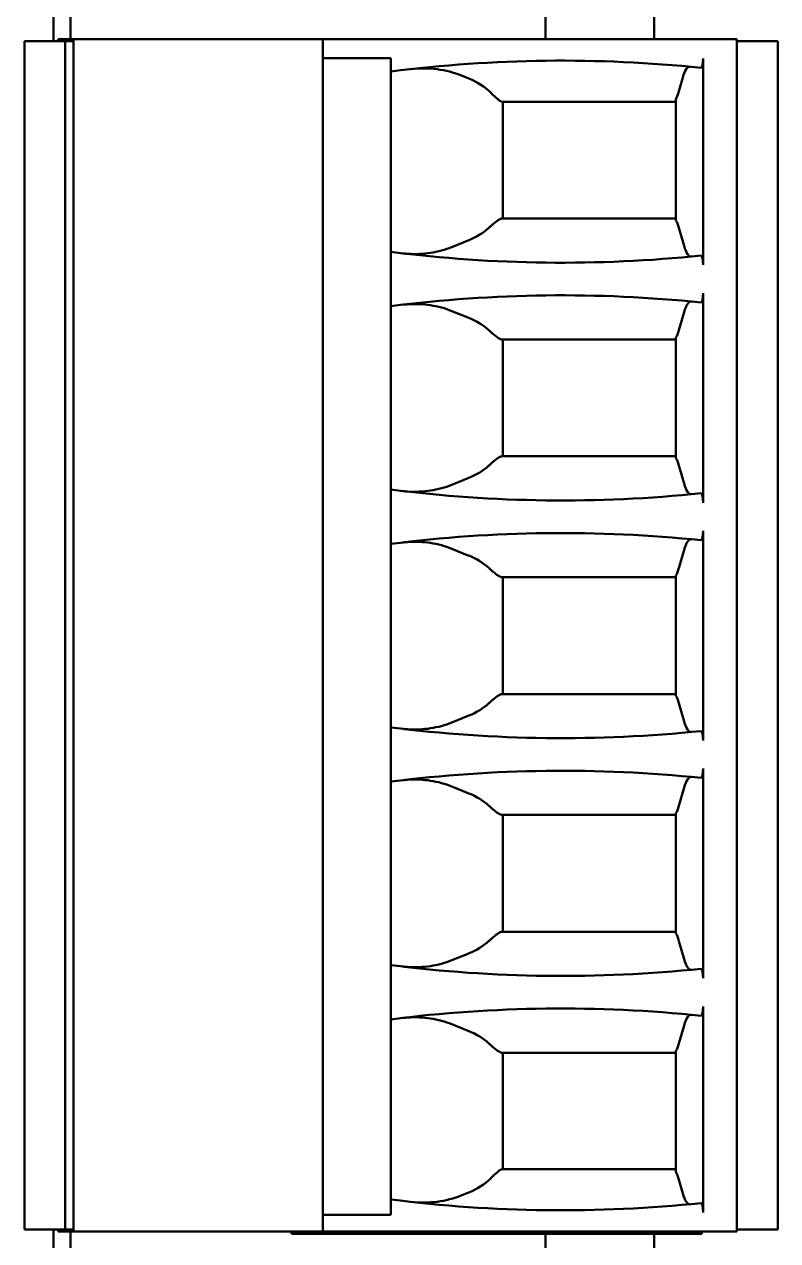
# Model space of a CAD drawing. Header units: millimetres. Extents: x 3137 to 5094, y 789 to 1822.
# Drawn here: x 3482.86 to 3493.96, y 1566.81 to 1584.72 of the extents above; entities that cross this region are included whole.
import ezdxf

# ---------------------------------------------------------------- set-up
doc = ezdxf.new("R2010")
doc.units = ezdxf.units.MM
doc.header["$LTSCALE"] = 1.8
doc.layers.add('외형선(ISO)', color=7, linetype='Continuous', lineweight=50)

msp = doc.modelspace()

# ---------------------------------------------------------------- linework, layer by layer
at = {"layer": '외형선(ISO)'}
for p, q in [((3492.142, 1586.321), (3492.142, 1584.501)), ((3483.542, 1584.501), (3483.542, 1585.019)), ((3490.542, 1584.501), (3490.542, 1585.021)), ((3483.292, 1584.965), (3483.292, 1584.471)), ((3482.862, 1584.471), (3483.462, 1584.471)), ((3482.862, 1584.471), (3482.862, 1566.976)), ((3483.588, 1584.501), (3483.362, 1584.501)), ((3483.362, 1584.471), (3483.362, 1584.501)), ((3483.462, 1584.471), (3483.588, 1584.471)), ((3483.462, 1584.471), (3483.462, 1566.976)), ((3483.588, 1584.501), (3483.588, 1584.471)), ((3483.588, 1584.501), (3483.613, 1584.501)), ((3483.588, 1584.471), (3483.588, 1566.976)), ((3483.613, 1584.501), (3483.76, 1584.501)), ((3483.76, 1584.501), (3487.262, 1584.501)), ((3487.762, 1584.501), (3487.262, 1584.501)), ((3487.262, 1584.501), (3487.262, 1584.221)), ((3487.762, 1584.501), (3493.362, 1584.501)), ((3493.362, 1584.501), (3493.362, 1584.471)), ((3493.362, 1584.471), (3493.962, 1584.471)), ((3493.362, 1584.471), (3493.362, 1566.976)), ((3493.962, 1584.471), (3493.962, 1566.976)), ((3487.262, 1584.221), (3487.762, 1584.221)), ((3487.262, 1567.196), (3487.262, 1584.221)), ((3487.762, 1584.221), (3487.962, 1584.221)), ((3487.962, 1584.221), (3488.262, 1584.221)), ((3488.262, 1567.196), (3488.262, 1584.221)), ((3492.862, 1584.218), (3492.862, 1581.178)), ((3489.305, 1583.966), (3489.412, 1583.923)), ((3492.564, 1583.94), (3492.5, 1583.716)), ((3489.902, 1583.581), (3492.462, 1583.581)), ((3489.912, 1581.861), (3489.912, 1583.581)), ((3492.462, 1581.833), (3492.462, 1583.619)), ((3492.462, 1581.861), (3489.896, 1581.861)), ((3492.507, 1581.725), (3492.584, 1581.459)), ((3489.412, 1581.543), (3489.162, 1581.442)), ((3492.862, 1580.763), (3492.862, 1577.678)), ((3489.412, 1580.398), (3489.162, 1580.499)), ((3492.584, 1580.483), (3492.507, 1580.216)), ((3492.462, 1580.081), (3489.896, 1580.081)), ((3489.912, 1580.081), (3489.912, 1578.361)), ((3492.462, 1578.333), (3492.462, 1580.108)), ((3492.462, 1578.361), (3489.896, 1578.361)), ((3492.507, 1578.225), (3492.584, 1577.959)), ((3489.412, 1578.043), (3489.162, 1577.942)), ((3492.862, 1577.263), (3492.862, 1574.178)), ((3489.412, 1576.898), (3489.162, 1576.999)), ((3492.584, 1576.983), (3492.507, 1576.716)), ((3492.462, 1576.581), (3489.896, 1576.581)), ((3489.912, 1576.581), (3489.912, 1574.861)), ((3492.462, 1574.833), (3492.462, 1576.608)), ((3492.462, 1574.861), (3489.896, 1574.861)), ((3492.507, 1574.725), (3492.584, 1574.459)), ((3489.412, 1574.543), (3489.162, 1574.442)), ((3492.862, 1573.763), (3492.862, 1570.678)), ((3489.412, 1573.398), (3489.162, 1573.499)), ((3492.584, 1573.483), (3492.507, 1573.216)), ((3492.462, 1573.081), (3489.896, 1573.081)), ((3489.912, 1573.081), (3489.912, 1571.361)), ((3492.462, 1571.333), (3492.462, 1573.108)), ((3492.462, 1571.361), (3489.896, 1571.361)), ((3492.507, 1571.225), (3492.584, 1570.959)), ((3489.412, 1571.043), (3489.162, 1570.942)), ((3492.862, 1567.23), (3492.862, 1570.263)), ((3489.412, 1569.898), (3489.162, 1569.999)), ((3492.584, 1569.983), (3492.507, 1569.716)), ((3492.462, 1569.608), (3492.462, 1567.827)), ((3492.462, 1569.581), (3489.896, 1569.581)), ((3489.912, 1569.581), (3489.912, 1567.866)), ((3489.902, 1567.866), (3492.462, 1567.866)), ((3492.564, 1567.508), (3492.5, 1567.73)), ((3489.306, 1567.481), (3489.412, 1567.523)), ((3487.262, 1567.196), (3487.762, 1567.196)), ((3487.262, 1566.946), (3487.262, 1567.196)), ((3487.762, 1567.196), (3487.962, 1567.196)), ((3487.962, 1567.196), (3488.262, 1567.196)), ((3482.862, 1566.976), (3483.462, 1566.976)), ((3483.292, 1566.976), (3483.292, 1566.456)), ((3483.362, 1566.946), (3483.362, 1566.976)), ((3483.362, 1566.946), (3483.588, 1566.946)), ((3483.462, 1566.976), (3483.588, 1566.976)), ((3483.542, 1566.402), (3483.542, 1566.946)), ((3483.588, 1566.976), (3483.588, 1566.946)), ((3483.588, 1566.946), (3483.613, 1566.946)), ((3483.613, 1566.946), (3483.76, 1566.946)), ((3483.76, 1566.946), (3487.262, 1566.946)), ((3486.8, 1566.946), (3486.8, 1566.916)), ((3486.8, 1566.916), (3487, 1566.916)), ((3487, 1566.916), (3492.644, 1566.916)), ((3487.762, 1566.946), (3487.262, 1566.946)), ((3487.762, 1566.946), (3493.362, 1566.946)), ((3490.542, 1566.4), (3490.542, 1566.916)), ((3492.142, 1566.916), (3492.142, 1565.096)), ((3492.644, 1566.916), (3492.844, 1566.916)), ((3492.844, 1566.946), (3492.844, 1566.916)), ((3493.362, 1566.976), (3493.962, 1566.976)), ((3493.362, 1566.976), (3493.362, 1566.946))]:
    msp.add_line(p, q, dxfattribs=at)
for centre, start, end in [((3490.782, 1564.186), 84.1111, 97.2385), ((3490.782, 1601.211), 262.7615, 275.8889), ((3490.782, 1560.731), 84.1111, 97.2385), ((3490.782, 1597.711), 262.7615, 275.8889), ((3490.782, 1557.231), 84.1111, 97.2385), ((3490.782, 1594.211), 262.7615, 275.8889), ((3490.782, 1553.731), 84.1111, 97.2385), ((3490.782, 1590.711), 262.7615, 275.8889), ((3490.782, 1550.231), 84.1111, 97.2385), ((3490.776, 1587.261), 262.7785, 275.9059)]:
    msp.add_arc(centre, 20, start, end, dxfattribs=at)
for centre, major_axis, ratio, start_param, end_param in [((3492.665, 1583.194), (0.001, -0.903), 0.195741, 3.122842, 3.740428), ((3492.834, 1584.221), (-0.001, 0.141), 0.19886, 3.120222, 4.690683), ((3488.912, 1583.316), (-1, 0), 0.700208, 3.749387, 4.18879), ((3492.414, 1584.331), (0, 0.75), 0.2, 3.462364, 3.752458), ((3492.421, 1581.111), (0, 0.75), 0.2, 5.67232, 6.011922), ((3488.912, 1582.15), (-1, 0), 0.700208, 2.094395, 2.489853), ((3492.684, 1582.204), (0.001, 0.903), 0.195704, 2.542826, 3.16053), ((3492.834, 1581.175), (0.001, 0.141), 0.19886, 4.734095, 6.304556), ((3492.834, 1580.766), (-0.001, 0.141), 0.19886, 3.120222, 4.690683), ((3492.684, 1579.737), (-0.001, 0.903), 0.195704, 6.264248, 6.881951), ((3488.912, 1579.792), (-1, 0), 0.700208, 3.793333, 4.18879), ((3492.421, 1580.831), (0, 0.75), 0.2, 3.412856, 3.752458), ((3488.912, 1578.65), (-1, 0), 0.700208, 2.094395, 2.489853), ((3492.421, 1577.611), (0, 0.75), 0.2, 5.67232, 6.011922), ((3492.684, 1578.704), (0.001, 0.903), 0.195704, 2.542826, 3.16053), ((3492.834, 1577.675), (0.001, 0.141), 0.19886, 4.734095, 6.304556), ((3492.684, 1576.237), (-0.001, 0.903), 0.195704, 6.264248, 6.881951), ((3492.834, 1577.266), (-0.001, 0.141), 0.19886, 3.120222, 4.690683), ((3488.912, 1576.292), (-1, 0), 0.700208, 3.793333, 4.18879), ((3492.421, 1577.331), (0, 0.75), 0.2, 3.412856, 3.752458), ((3492.421, 1574.111), (0, 0.75), 0.2, 5.67232, 6.011922), ((3488.912, 1575.15), (-1, 0), 0.700208, 2.094395, 2.489853), ((3492.684, 1575.204), (0.001, 0.903), 0.195704, 2.542826, 3.16053), ((3492.834, 1574.175), (0.001, 0.141), 0.19886, 4.734095, 6.304556), ((3492.834, 1573.766), (-0.001, 0.141), 0.19886, 3.120222, 4.690683), ((3492.684, 1572.737), (-0.001, 0.903), 0.195704, 6.264248, 6.881951), ((3488.912, 1572.792), (-1, 0), 0.700208, 3.793333, 4.18879), ((3492.421, 1573.831), (0, 0.75), 0.2, 3.412856, 3.752458), ((3488.912, 1571.65), (-1, 0), 0.700208, 2.094395, 2.489853), ((3492.421, 1570.611), (0, 0.75), 0.2, 5.67232, 6.011922), ((3492.684, 1571.704), (0.001, 0.903), 0.195704, 2.542826, 3.16053), ((3492.834, 1570.675), (0.001, 0.141), 0.19886, 4.734095, 6.304556), ((3492.684, 1569.237), (-0.001, 0.903), 0.195704, 6.264248, 6.881951), ((3492.834, 1570.266), (-0.001, 0.141), 0.19886, 3.120222, 4.690683), ((3488.912, 1569.292), (-1, 0), 0.700208, 3.793333, 4.18879), ((3492.421, 1570.331), (0, 0.75), 0.2, 3.412856, 3.752458), ((3492.414, 1567.116), (0, -0.75), 0.2, 2.530727, 2.820821), ((3488.912, 1568.13), (-1, 0), 0.700208, 2.094395, 2.533798), ((3492.664, 1568.254), (0.001, 0.903), 0.19573, 2.542777, 3.160397), ((3492.834, 1567.227), (0.001, 0.141), 0.198853, 4.734156, 6.304617)]:
    msp.add_ellipse(centre, major_axis=major_axis, ratio=ratio, start_param=start_param, end_param=end_param, dxfattribs=at)
for points, knots in [([(3488.562, 1584.062), (3488.689, 1584.076), (3488.818, 1584.075), (3489.067, 1584.043), (3489.19, 1584.013), (3489.305, 1583.966)], [0, 0, 0, 0, 0.04427376, 0.04427376, 0.08691451, 0.08691451, 0.08691451, 0.08691451]), ([(3489.732, 1583.716), (3489.743, 1583.706), (3489.753, 1583.696), (3489.762, 1583.687), (3489.772, 1583.678), (3489.781, 1583.669), (3489.79, 1583.661), (3489.799, 1583.652), (3489.808, 1583.645), (3489.816, 1583.637), (3489.824, 1583.63), (3489.832, 1583.624), (3489.839, 1583.618), (3489.846, 1583.612), (3489.853, 1583.607), (3489.86, 1583.602), (3489.866, 1583.597), (3489.872, 1583.593), (3489.877, 1583.59), (3489.882, 1583.587), (3489.887, 1583.585), (3489.891, 1583.583), (3489.895, 1583.581), (3489.899, 1583.581), (3489.902, 1583.581)], [0, 0, 0, 0, 0.0615737, 0.0615737, 0.0615737, 0.1229798, 0.1229798, 0.1229798, 0.1841543, 0.1841543, 0.1841543, 0.2455495, 0.2455495, 0.2455495, 0.307186, 0.307186, 0.307186, 0.3687681, 0.3687681, 0.3687681, 0.4300725, 0.4300725, 0.4300725, 0.4913558, 0.4913558, 0.4913558, 0.4913558]), ([(3489.896, 1581.861), (3489.894, 1581.861), (3489.892, 1581.86), (3489.89, 1581.86), (3489.888, 1581.86), (3489.885, 1581.859), (3489.883, 1581.858), (3489.878, 1581.856), (3489.872, 1581.854), (3489.866, 1581.851), (3489.86, 1581.848), (3489.854, 1581.844), (3489.847, 1581.839), (3489.839, 1581.834), (3489.832, 1581.829), (3489.823, 1581.823), (3489.815, 1581.817), (3489.807, 1581.811), (3489.797, 1581.803), (3489.788, 1581.796), (3489.779, 1581.788), (3489.769, 1581.78), (3489.759, 1581.772), (3489.749, 1581.763), (3489.739, 1581.754), (3489.728, 1581.745), (3489.718, 1581.735), (3489.707, 1581.725)], [0, 0, 0, 0, 0.0313166, 0.0313166, 0.0313166, 0.0625856, 0.0625856, 0.0625856, 0.1248188, 0.1248188, 0.1248188, 0.1870615, 0.1870615, 0.1870615, 0.2495426, 0.2495426, 0.2495426, 0.3120601, 0.3120601, 0.3120601, 0.3743357, 0.3743357, 0.3743357, 0.436471, 0.436471, 0.436471, 0.4988099, 0.4988099, 0.4988099, 0.4988099]), ([(3489.162, 1581.442), (3489.06, 1581.401), (3488.954, 1581.373), (3488.736, 1581.34), (3488.623, 1581.335), (3488.512, 1581.342)], [0, 0, 0, 0, 0.0371819, 0.0371819, 0.07588669, 0.07588669, 0.07588669, 0.07588669]), ([(3488.438, 1581.348), (3488.444, 1581.348), (3488.45, 1581.347), (3488.456, 1581.346), (3488.462, 1581.346), (3488.468, 1581.345), (3488.474, 1581.345), (3488.48, 1581.344), (3488.486, 1581.344), (3488.492, 1581.343), (3488.499, 1581.343), (3488.505, 1581.342), (3488.512, 1581.342)], [0, 0, 0, 0, 0.02242413, 0.02242413, 0.02242413, 0.04487167, 0.04487167, 0.04487167, 0.06731962, 0.06731962, 0.06731962, 0.08974426, 0.08974426, 0.08974426, 0.08974426]), ([(3488.512, 1580.599), (3488.505, 1580.599), (3488.499, 1580.598), (3488.492, 1580.598), (3488.486, 1580.597), (3488.48, 1580.597), (3488.474, 1580.596), (3488.468, 1580.596), (3488.462, 1580.595), (3488.456, 1580.595), (3488.45, 1580.594), (3488.444, 1580.594), (3488.438, 1580.593)], [0, 0, 0, 0, 0.02242464, 0.02242464, 0.02242464, 0.04487259, 0.04487259, 0.04487259, 0.06732013, 0.06732013, 0.06732013, 0.08974426, 0.08974426, 0.08974426, 0.08974426]), ([(3489.162, 1580.499), (3489.06, 1580.54), (3488.954, 1580.568), (3488.736, 1580.602), (3488.623, 1580.606), (3488.512, 1580.599)], [-0.07609029, -0.07609029, -0.07609029, -0.07609029, -0.03880913, -0.03880913, -0.000001, -0.000001, -0.000001, -0.000001]), ([(3489.707, 1580.216), (3489.718, 1580.206), (3489.728, 1580.196), (3489.739, 1580.187), (3489.749, 1580.178), (3489.759, 1580.169), (3489.769, 1580.161), (3489.779, 1580.153), (3489.788, 1580.145), (3489.797, 1580.138), (3489.807, 1580.131), (3489.815, 1580.124), (3489.823, 1580.118), (3489.832, 1580.112), (3489.839, 1580.107), (3489.847, 1580.102), (3489.854, 1580.098), (3489.86, 1580.094), (3489.866, 1580.09), (3489.873, 1580.087), (3489.878, 1580.085), (3489.883, 1580.083), (3489.885, 1580.082), (3489.888, 1580.082), (3489.89, 1580.081), (3489.892, 1580.081), (3489.894, 1580.081), (3489.896, 1580.081)], [0, 0, 0, 0, 0.0622899, 0.0622899, 0.0622899, 0.1243818, 0.1243818, 0.1243818, 0.1867449, 0.1867449, 0.1867449, 0.2493147, 0.2493147, 0.2493147, 0.3118193, 0.3118193, 0.3118193, 0.374065, 0.374065, 0.374065, 0.436259, 0.436259, 0.436259, 0.4675089, 0.4675089, 0.4675089, 0.4988099, 0.4988099, 0.4988099, 0.4988099]), ([(3489.896, 1578.361), (3489.894, 1578.361), (3489.892, 1578.36), (3489.89, 1578.36), (3489.888, 1578.36), (3489.885, 1578.359), (3489.883, 1578.358), (3489.878, 1578.356), (3489.872, 1578.354), (3489.866, 1578.351), (3489.86, 1578.348), (3489.854, 1578.344), (3489.847, 1578.339), (3489.839, 1578.334), (3489.832, 1578.329), (3489.823, 1578.323), (3489.815, 1578.317), (3489.807, 1578.311), (3489.797, 1578.303), (3489.788, 1578.296), (3489.779, 1578.288), (3489.769, 1578.28), (3489.759, 1578.272), (3489.749, 1578.263), (3489.739, 1578.254), (3489.728, 1578.245), (3489.718, 1578.235), (3489.707, 1578.225)], [0, 0, 0, 0, 0.0313166, 0.0313166, 0.0313166, 0.0625856, 0.0625856, 0.0625856, 0.1248188, 0.1248188, 0.1248188, 0.1870615, 0.1870615, 0.1870615, 0.2495426, 0.2495426, 0.2495426, 0.3120601, 0.3120601, 0.3120601, 0.3743357, 0.3743357, 0.3743357, 0.436471, 0.436471, 0.436471, 0.4988099, 0.4988099, 0.4988099, 0.4988099]), ([(3488.438, 1577.848), (3488.444, 1577.848), (3488.45, 1577.847), (3488.456, 1577.846), (3488.462, 1577.846), (3488.468, 1577.845), (3488.474, 1577.845), (3488.48, 1577.844), (3488.486, 1577.844), (3488.492, 1577.843), (3488.499, 1577.843), (3488.505, 1577.842), (3488.512, 1577.842)], [0, 0, 0, 0, 0.02242413, 0.02242413, 0.02242413, 0.04487167, 0.04487167, 0.04487167, 0.06731962, 0.06731962, 0.06731962, 0.08974426, 0.08974426, 0.08974426, 0.08974426]), ([(3489.162, 1577.942), (3489.06, 1577.901), (3488.954, 1577.873), (3488.736, 1577.84), (3488.623, 1577.835), (3488.512, 1577.842)], [0, 0, 0, 0, 0.0371819, 0.0371819, 0.07588669, 0.07588669, 0.07588669, 0.07588669]), ([(3488.512, 1577.099), (3488.505, 1577.099), (3488.499, 1577.098), (3488.492, 1577.098), (3488.486, 1577.097), (3488.48, 1577.097), (3488.474, 1577.096), (3488.468, 1577.096), (3488.462, 1577.095), (3488.456, 1577.095), (3488.45, 1577.094), (3488.444, 1577.094), (3488.438, 1577.093)], [0, 0, 0, 0, 0.02242464, 0.02242464, 0.02242464, 0.04487259, 0.04487259, 0.04487259, 0.06732013, 0.06732013, 0.06732013, 0.08974426, 0.08974426, 0.08974426, 0.08974426]), ([(3489.162, 1576.999), (3489.06, 1577.04), (3488.954, 1577.068), (3488.736, 1577.102), (3488.623, 1577.106), (3488.512, 1577.099)], [-0.07609029, -0.07609029, -0.07609029, -0.07609029, -0.03880913, -0.03880913, -0.000001, -0.000001, -0.000001, -0.000001]), ([(3489.707, 1576.716), (3489.718, 1576.706), (3489.728, 1576.696), (3489.739, 1576.687), (3489.749, 1576.678), (3489.759, 1576.669), (3489.769, 1576.661), (3489.779, 1576.653), (3489.788, 1576.645), (3489.797, 1576.638), (3489.807, 1576.631), (3489.815, 1576.624), (3489.823, 1576.618), (3489.832, 1576.612), (3489.839, 1576.607), (3489.847, 1576.602), (3489.854, 1576.598), (3489.86, 1576.594), (3489.866, 1576.59), (3489.873, 1576.587), (3489.878, 1576.585), (3489.883, 1576.583), (3489.885, 1576.582), (3489.888, 1576.582), (3489.89, 1576.581), (3489.892, 1576.581), (3489.894, 1576.581), (3489.896, 1576.581)], [0, 0, 0, 0, 0.0622899, 0.0622899, 0.0622899, 0.1243818, 0.1243818, 0.1243818, 0.1867449, 0.1867449, 0.1867449, 0.2493147, 0.2493147, 0.2493147, 0.3118193, 0.3118193, 0.3118193, 0.374065, 0.374065, 0.374065, 0.436259, 0.436259, 0.436259, 0.4675089, 0.4675089, 0.4675089, 0.4988099, 0.4988099, 0.4988099, 0.4988099]), ([(3489.896, 1574.861), (3489.894, 1574.861), (3489.892, 1574.86), (3489.89, 1574.86), (3489.888, 1574.86), (3489.885, 1574.859), (3489.883, 1574.858), (3489.878, 1574.856), (3489.872, 1574.854), (3489.866, 1574.851), (3489.86, 1574.848), (3489.854, 1574.844), (3489.847, 1574.839), (3489.839, 1574.834), (3489.832, 1574.829), (3489.823, 1574.823), (3489.815, 1574.817), (3489.807, 1574.811), (3489.797, 1574.803), (3489.788, 1574.796), (3489.779, 1574.788), (3489.769, 1574.78), (3489.759, 1574.772), (3489.749, 1574.763), (3489.739, 1574.754), (3489.728, 1574.745), (3489.718, 1574.735), (3489.707, 1574.725)], [0, 0, 0, 0, 0.0313166, 0.0313166, 0.0313166, 0.0625856, 0.0625856, 0.0625856, 0.1248188, 0.1248188, 0.1248188, 0.1870615, 0.1870615, 0.1870615, 0.2495426, 0.2495426, 0.2495426, 0.3120601, 0.3120601, 0.3120601, 0.3743357, 0.3743357, 0.3743357, 0.436471, 0.436471, 0.436471, 0.4988099, 0.4988099, 0.4988099, 0.4988099]), ([(3489.162, 1574.442), (3489.06, 1574.401), (3488.954, 1574.373), (3488.736, 1574.34), (3488.623, 1574.335), (3488.512, 1574.342)], [0, 0, 0, 0, 0.0371819, 0.0371819, 0.07588669, 0.07588669, 0.07588669, 0.07588669]), ([(3488.438, 1574.348), (3488.444, 1574.348), (3488.45, 1574.347), (3488.456, 1574.346), (3488.462, 1574.346), (3488.468, 1574.345), (3488.474, 1574.345), (3488.48, 1574.344), (3488.486, 1574.344), (3488.492, 1574.343), (3488.499, 1574.343), (3488.505, 1574.342), (3488.512, 1574.342)], [0, 0, 0, 0, 0.02242413, 0.02242413, 0.02242413, 0.04487167, 0.04487167, 0.04487167, 0.06731962, 0.06731962, 0.06731962, 0.08974426, 0.08974426, 0.08974426, 0.08974426]), ([(3488.512, 1573.599), (3488.505, 1573.599), (3488.499, 1573.598), (3488.492, 1573.598), (3488.486, 1573.597), (3488.48, 1573.597), (3488.474, 1573.596), (3488.468, 1573.596), (3488.462, 1573.595), (3488.456, 1573.595), (3488.45, 1573.594), (3488.444, 1573.594), (3488.438, 1573.593)], [0, 0, 0, 0, 0.02242464, 0.02242464, 0.02242464, 0.04487259, 0.04487259, 0.04487259, 0.06732013, 0.06732013, 0.06732013, 0.08974426, 0.08974426, 0.08974426, 0.08974426]), ([(3489.162, 1573.499), (3489.06, 1573.54), (3488.954, 1573.568), (3488.736, 1573.602), (3488.623, 1573.606), (3488.512, 1573.599)], [-0.07609029, -0.07609029, -0.07609029, -0.07609029, -0.03880913, -0.03880913, -0.000001, -0.000001, -0.000001, -0.000001]), ([(3489.707, 1573.216), (3489.718, 1573.206), (3489.728, 1573.196), (3489.739, 1573.187), (3489.749, 1573.178), (3489.759, 1573.169), (3489.769, 1573.161), (3489.779, 1573.153), (3489.788, 1573.145), (3489.797, 1573.138), (3489.807, 1573.131), (3489.815, 1573.124), (3489.823, 1573.118), (3489.832, 1573.112), (3489.839, 1573.107), (3489.847, 1573.102), (3489.854, 1573.098), (3489.86, 1573.094), (3489.866, 1573.09), (3489.873, 1573.087), (3489.878, 1573.085), (3489.883, 1573.083), (3489.885, 1573.082), (3489.888, 1573.082), (3489.89, 1573.081), (3489.892, 1573.081), (3489.894, 1573.081), (3489.896, 1573.081)], [0, 0, 0, 0, 0.0622899, 0.0622899, 0.0622899, 0.1243818, 0.1243818, 0.1243818, 0.1867449, 0.1867449, 0.1867449, 0.2493147, 0.2493147, 0.2493147, 0.3118193, 0.3118193, 0.3118193, 0.374065, 0.374065, 0.374065, 0.436259, 0.436259, 0.436259, 0.4675089, 0.4675089, 0.4675089, 0.4988099, 0.4988099, 0.4988099, 0.4988099]), ([(3489.896, 1571.361), (3489.894, 1571.361), (3489.892, 1571.36), (3489.89, 1571.36), (3489.888, 1571.36), (3489.885, 1571.359), (3489.883, 1571.358), (3489.878, 1571.356), (3489.872, 1571.354), (3489.866, 1571.351), (3489.86, 1571.348), (3489.854, 1571.344), (3489.847, 1571.339), (3489.839, 1571.334), (3489.832, 1571.329), (3489.823, 1571.323), (3489.815, 1571.317), (3489.807, 1571.311), (3489.797, 1571.303), (3489.788, 1571.296), (3489.779, 1571.288), (3489.769, 1571.28), (3489.759, 1571.272), (3489.749, 1571.263), (3489.739, 1571.254), (3489.728, 1571.245), (3489.718, 1571.235), (3489.707, 1571.225)], [0, 0, 0, 0, 0.0313166, 0.0313166, 0.0313166, 0.0625856, 0.0625856, 0.0625856, 0.1248188, 0.1248188, 0.1248188, 0.1870615, 0.1870615, 0.1870615, 0.2495426, 0.2495426, 0.2495426, 0.3120601, 0.3120601, 0.3120601, 0.3743357, 0.3743357, 0.3743357, 0.436471, 0.436471, 0.436471, 0.4988099, 0.4988099, 0.4988099, 0.4988099]), ([(3488.438, 1570.848), (3488.444, 1570.848), (3488.45, 1570.847), (3488.456, 1570.846), (3488.462, 1570.846), (3488.468, 1570.845), (3488.474, 1570.845), (3488.48, 1570.844), (3488.486, 1570.844), (3488.492, 1570.843), (3488.499, 1570.843), (3488.505, 1570.842), (3488.512, 1570.842)], [0, 0, 0, 0, 0.02242413, 0.02242413, 0.02242413, 0.04487167, 0.04487167, 0.04487167, 0.06731962, 0.06731962, 0.06731962, 0.08974426, 0.08974426, 0.08974426, 0.08974426]), ([(3489.162, 1570.942), (3489.06, 1570.901), (3488.954, 1570.873), (3488.736, 1570.84), (3488.623, 1570.835), (3488.512, 1570.842)], [0, 0, 0, 0, 0.0371819, 0.0371819, 0.07588669, 0.07588669, 0.07588669, 0.07588669]), ([(3488.512, 1570.099), (3488.505, 1570.099), (3488.499, 1570.098), (3488.492, 1570.098), (3488.486, 1570.097), (3488.48, 1570.097), (3488.474, 1570.096), (3488.468, 1570.096), (3488.462, 1570.095), (3488.456, 1570.095), (3488.45, 1570.094), (3488.444, 1570.094), (3488.438, 1570.093)], [0, 0, 0, 0, 0.02242464, 0.02242464, 0.02242464, 0.04487259, 0.04487259, 0.04487259, 0.06732013, 0.06732013, 0.06732013, 0.08974426, 0.08974426, 0.08974426, 0.08974426]), ([(3489.162, 1569.999), (3489.06, 1570.04), (3488.954, 1570.068), (3488.736, 1570.102), (3488.623, 1570.106), (3488.512, 1570.099)], [0, 0, 0, 0, 0.0371819, 0.0371819, 0.07588669, 0.07588669, 0.07588669, 0.07588669]), ([(3489.707, 1569.716), (3489.718, 1569.706), (3489.728, 1569.696), (3489.739, 1569.687), (3489.749, 1569.678), (3489.759, 1569.669), (3489.769, 1569.661), (3489.779, 1569.653), (3489.788, 1569.645), (3489.797, 1569.638), (3489.807, 1569.631), (3489.815, 1569.624), (3489.823, 1569.618), (3489.832, 1569.612), (3489.839, 1569.607), (3489.847, 1569.602), (3489.854, 1569.598), (3489.86, 1569.594), (3489.866, 1569.59), (3489.873, 1569.587), (3489.878, 1569.585), (3489.883, 1569.583), (3489.885, 1569.582), (3489.888, 1569.582), (3489.89, 1569.581), (3489.892, 1569.581), (3489.894, 1569.581), (3489.896, 1569.581)], [0, 0, 0, 0, 0.0622899, 0.0622899, 0.0622899, 0.1243818, 0.1243818, 0.1243818, 0.1867449, 0.1867449, 0.1867449, 0.2493147, 0.2493147, 0.2493147, 0.3118193, 0.3118193, 0.3118193, 0.374065, 0.374065, 0.374065, 0.436259, 0.436259, 0.436259, 0.4675089, 0.4675089, 0.4675089, 0.4988099, 0.4988099, 0.4988099, 0.4988099]), ([(3489.732, 1567.73), (3489.743, 1567.74), (3489.752, 1567.75), (3489.762, 1567.759), (3489.772, 1567.768), (3489.781, 1567.777), (3489.79, 1567.786), (3489.799, 1567.794), (3489.808, 1567.802), (3489.816, 1567.809), (3489.824, 1567.816), (3489.832, 1567.823), (3489.839, 1567.828), (3489.846, 1567.834), (3489.853, 1567.84), (3489.859, 1567.844), (3489.866, 1567.849), (3489.872, 1567.853), (3489.877, 1567.856), (3489.882, 1567.859), (3489.887, 1567.862), (3489.891, 1567.863), (3489.895, 1567.865), (3489.899, 1567.866), (3489.902, 1567.866)], [0, 0, 0, 0, 0.0612548, 0.0612548, 0.0612548, 0.1227852, 0.1227852, 0.1227852, 0.184342, 0.184342, 0.184342, 0.2457329, 0.2457329, 0.2457329, 0.3068652, 0.3068652, 0.3068652, 0.3682379, 0.3682379, 0.3682379, 0.429842, 0.429842, 0.429842, 0.4913558, 0.4913558, 0.4913558, 0.4913558]), ([(3489.306, 1567.481), (3489.19, 1567.434), (3489.068, 1567.403), (3488.819, 1567.371), (3488.689, 1567.37), (3488.562, 1567.384)], [0, 0, 0, 0, 0.04251897, 0.04251897, 0.08666371, 0.08666371, 0.08666371, 0.08666371])]:
    msp.add_open_spline(points, degree=3, knots=knots, dxfattribs=at)

doc.saveas('drawing.dxf')
